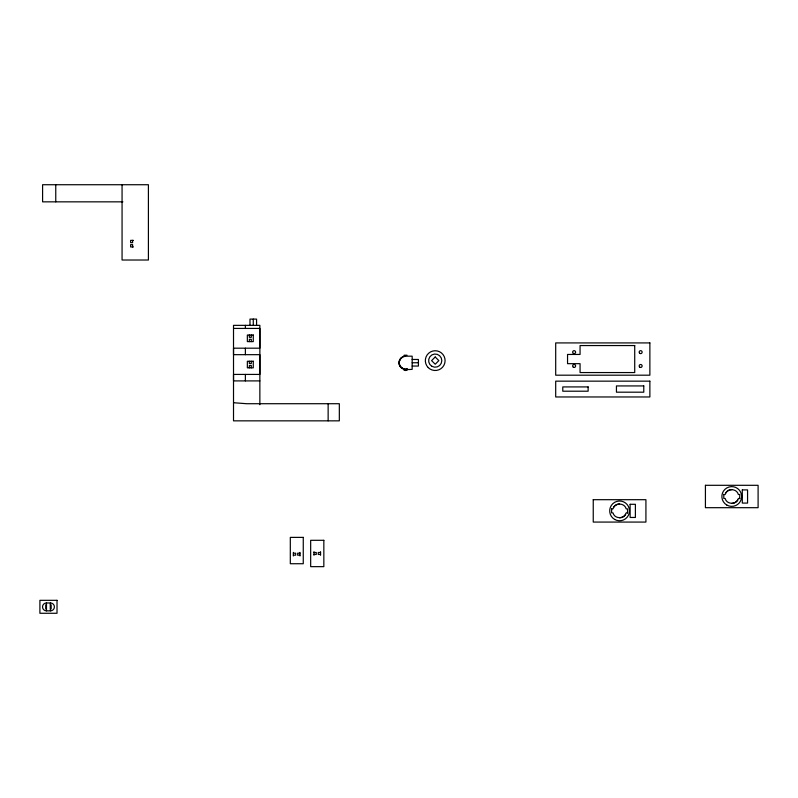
<?xml version="1.0" encoding="UTF-8"?>
<svg xmlns="http://www.w3.org/2000/svg" width="798" height="798" viewBox="0 0 798 798"><rect width="100%" height="100%" fill="white"/><g stroke="black" fill="none" stroke-linecap="round" stroke-linejoin="round"><path stroke-width="1.2" d="M50.434 610.859L50.434 602.959L46.484 602.959A3.95 3.95 0 0 0 42.533 606.909A3.95 3.95 0 0 0 46.484 610.859L50.434 610.859A3.95 3.95 0 0 0 54.384 606.909A3.95 3.95 0 0 0 50.434 602.959L50.434 609.343L51.092 608.884L51.092 604.934L50.434 604.475M245.375 380.905L245.375 374.422M245.375 354.671L245.375 348.187M611.627 508.745L611.607 512.855L612.984 512.855C614.53 519.269 624.635 519.269 626.191 512.855L627.557 512.855M627.537 513.014L627.557 508.905L626.191 508.905C624.635 502.491 614.53 502.491 612.984 508.905L611.607 508.905M723.806 494.361L723.786 498.471L725.153 498.471C726.709 504.875 736.813 504.875 738.359 498.471L739.736 498.471M739.716 498.63L739.736 494.521L738.359 494.521C736.813 488.107 726.709 488.107 725.153 494.521L723.786 494.521M46.484 604.475L45.825 604.934L45.825 608.884L46.484 609.343M405.584 356.177C401.414 356.098 398.062 360.457 399.219 364.467C400.696 370.142 407.628 369.703 412.167 369.344L412.167 356.177L405.584 356.177A6.583 6.583 0 0 0 399.05 363.619A6.583 6.583 0 0 0 407.289 369.115L405.584 369.344M403.958 356.716L404.137 355.21L407.02 355.21M122.892 201.844L42.593 201.844L42.593 184.727L148.408 184.727L148.408 260.018L122.064 260.018L122.064 184.727M133.396 240.368L130.633 240.368L130.633 242.672L132.608 242.672L132.608 240.368M133.396 246.951L130.633 246.951L130.633 244.647L132.608 244.647L132.608 246.951M233.515 328.427L259.859 328.427L259.859 348.187L233.515 348.187L233.515 354.671L259.859 354.671L259.859 374.422L233.515 374.422L233.515 380.905L259.859 380.905M412.167 359.469L418.421 359.469L418.421 366.053L412.167 366.053M412.167 362.761L418.421 362.761M313.963 552.485L316.267 552.485L316.267 554.46L313.963 554.46M320.547 552.485L318.242 552.485L318.242 554.46L320.547 554.46M293.385 553.194L295.689 553.194L295.689 555.169L293.385 555.169M299.968 553.194L297.664 553.194L297.664 555.169L299.968 555.169M233.515 402.721L246.692 403.718L339.33 403.718L339.33 420.845L233.515 420.845L233.515 325.355L259.859 325.355L259.859 404.726M407.02 368.826L407.02 370.302L405.584 370.491L404.137 370.302L403.958 368.806A6.254 6.254 0 0 1 399.539 364.377M328.138 403.718L328.138 420.845M320.547 551.697L320.547 555.258M313.963 551.697L313.963 555.258M299.968 552.406L299.968 555.957M293.385 552.406L293.385 555.957M256.567 325.355L256.567 319.1L249.983 319.1L249.983 325.355M253.275 319.1L253.275 325.355M251.3 335.02L251.3 337.325L249.325 337.325L249.325 335.02M251.3 341.604L251.3 339.3L249.325 339.3L249.325 341.604M251.3 361.255L251.3 363.559L249.325 363.559L249.325 361.255M251.3 367.838L251.3 365.534L249.325 365.534L249.325 367.838M245.375 325.355L245.375 328.427M55.76 184.727L55.76 201.844M46.484 602.959L46.484 610.859M737.751 499.957A6.913 6.913 0 0 1 731.756 503.408M725.771 493.034A6.913 6.913 0 0 1 731.756 489.583M625.572 514.341A6.913 6.913 0 0 1 619.587 517.792M613.592 507.418A6.913 6.913 0 0 1 619.587 503.967M399.539 361.135A6.254 6.254 0 0 1 402.451 357.344M593.243 499.688L593.243 522.072L645.921 522.072L645.921 499.688L593.243 499.688M630.121 504.296L630.121 517.463L635.388 517.463L635.388 504.296L630.121 504.296M705.422 485.304L705.422 507.688L758.1 507.688L758.1 485.304L705.422 485.304M742.3 489.912L742.3 503.079L747.566 503.079L747.566 489.912L742.3 489.912M435.219 356.995L431.598 360.616L435.219 364.237L438.84 360.616L435.219 356.995M253.275 335.02L247.35 335.02L247.35 341.604L253.275 341.604L253.275 335.02M649.871 342.921L555.697 342.921L555.697 375.19L649.871 375.19L649.871 342.921M634.719 345.554L580.066 345.554L580.066 354.452L567.548 354.452L567.548 363.669L580.066 363.669L580.066 372.556L634.719 372.556L634.719 345.554M253.275 361.255L247.35 361.255L247.35 367.838L253.275 367.838L253.275 361.255M649.871 381.155L555.697 381.155L555.697 396.965L649.871 396.965L649.871 381.155M643.777 385.933L616.445 385.933L616.445 392.187L643.777 392.187L643.777 385.933M588.126 386.92L562.78 386.92L562.78 391.2L588.126 391.2L588.126 386.92M303.26 537.383L290.312 537.383L290.312 563.727L303.26 563.727L303.26 537.383M323.838 540.306L310.671 540.306L310.671 566.65L323.838 566.65L323.838 540.306M57.017 600.325L39.9 600.325L39.9 613.273L57.017 613.273L57.017 600.325M726.818 505.054A9.875 9.875 0 0 0 741.641 496.496A9.875 9.875 0 0 0 726.818 487.937A9.875 9.875 0 0 0 726.818 505.054M428.227 367.599A9.875 9.875 0 0 0 444.755 363.18A9.875 9.875 0 0 0 432.656 351.08A9.875 9.875 0 0 0 428.227 367.599M431.927 366.322A6.583 6.583 0 0 0 441.803 360.616A6.583 6.583 0 0 0 431.927 354.911A6.583 6.583 0 0 0 431.927 366.322M614.65 519.438A9.875 9.875 0 0 0 629.462 510.88A9.875 9.875 0 0 0 614.65 502.321A9.875 9.875 0 0 0 614.65 519.438M573.383 367.26A1.486 1.486 0 0 0 575.607 365.973A1.486 1.486 0 0 0 573.383 364.686A1.486 1.486 0 0 0 573.383 367.26M639.906 367.26A1.486 1.486 0 0 0 642.131 365.973A1.486 1.486 0 0 0 639.906 364.686A1.486 1.486 0 0 0 639.906 367.26M573.383 353.424A1.486 1.486 0 0 0 575.607 352.147A1.486 1.486 0 0 0 573.383 350.861A1.486 1.486 0 0 0 573.383 353.424M639.597 353.195A1.486 1.486 0 0 0 642.081 352.526A1.486 1.486 0 0 0 640.265 350.711A1.486 1.486 0 0 0 639.597 353.195"/></g></svg>
